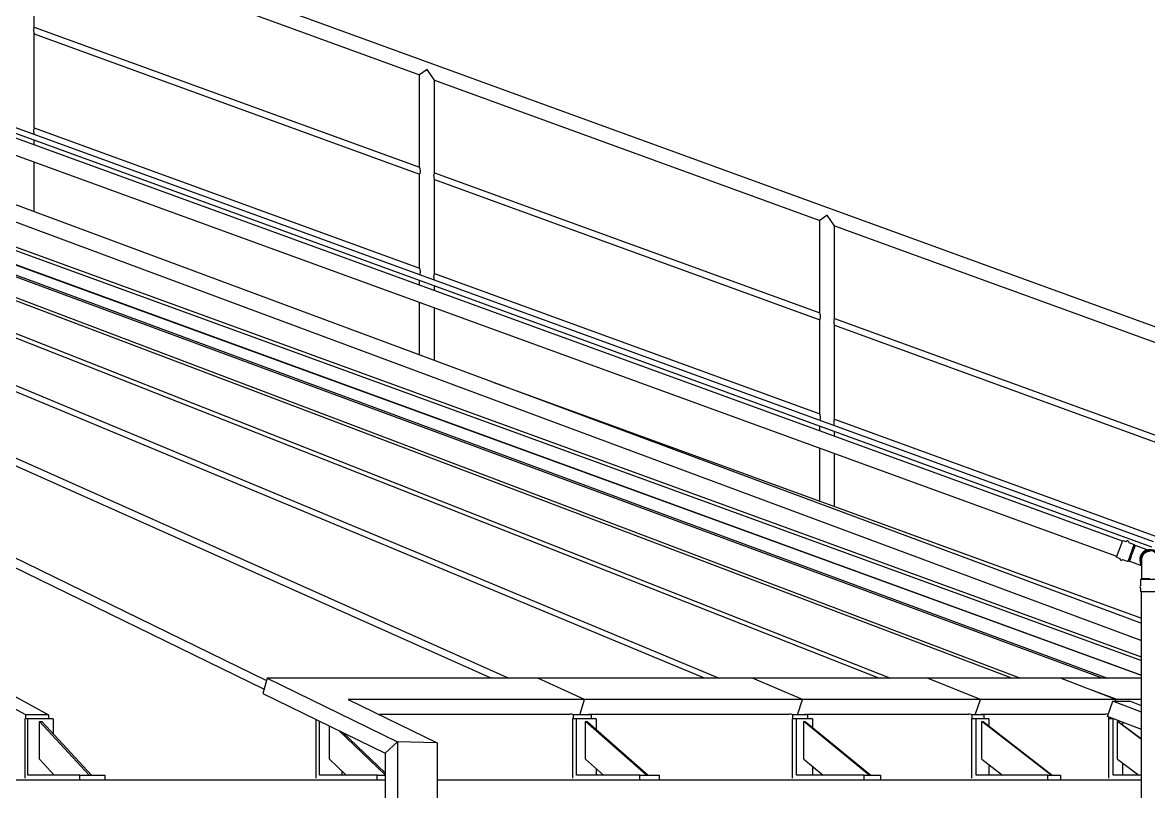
# Model space of a CAD drawing. Header units: millimetres. Extents: x 0 to 118900, y 0 to 84100.
# Drawn here: x 32853 to 36536, y 74599 to 77114 of the extents above; entities that cross this region are included whole.
import ezdxf

# ---------------------------------------------------------------- set-up
doc = ezdxf.new("R2010")
doc.units = ezdxf.units.MM
doc.header["$LTSCALE"] = 100
doc.layers.add('Visible', color=7, linetype='Continuous', lineweight=25)

msp = doc.modelspace()

# ---------------------------------------------------------------- linework, layer by layer
at = {"layer": 'Visible'}
for p, q in [((27546.17, 79398.89), (36856.14, 76010.34)), ((36547.24, 75397.9), (27487.04, 78695.55)), ((36553.4, 75414.82), (27503.36, 78708.76)), ((36451.49, 75417.85), (27632.68, 78627.64)), ((36433.02, 75367.11), (27614.21, 78576.9)), ((27551.77, 78479.47), (36513.93, 75149.54)), ((27551.77, 78422.93), (36513.93, 75093)), ((27552.7, 78288.89), (36513.93, 75027.27)), ((36513.93, 75037.91), (27557.91, 78297.63)), ((27544.08, 78239.4), (36401.96, 74969.21)), ((36513.93, 74977.48), (27546.26, 78246.58)), ((27546.75, 78248.44), (36513.93, 74979.53)), ((36089.86, 74969.21), (27528.47, 78211.99)), ((27534.88, 78220.05), (36117.54, 74969.21)), ((36385.22, 74969.21), (27542.06, 78233.96)), ((32863.89, 74849.01), (26730.15, 78199.2)), ((26804.71, 78199.2), (32938.45, 74849.01)), ((33642.9, 74933.21), (26951.8, 78199.2)), ((27023.15, 78196.9), (33651.2, 74961.68)), ((34385.92, 74969.21), (27148.14, 78199.2)), ((27206, 78199.2), (34443.78, 74969.21)), ((35083.88, 74969.21), (27316.67, 78199.2)), ((27365.04, 78199.2), (35132.25, 74969.21)), ((35654.25, 74969.21), (27455.29, 78199.2)), ((27502.75, 78195.58), (35692.51, 74969.21)), ((32891.49, 77098.98), (32891.49, 77401.95)), ((32891.49, 77401.95), (34152.06, 76943.14)), ((32891.49, 77098.98), (34152.06, 76640.18)), ((32891.49, 76768.98), (32891.49, 77076.32)), ((32891.49, 77076.32), (34152.06, 76617.51)), ((34176.21, 76960.05), (34152.06, 76943.14)), ((34200.36, 76925.56), (34176.21, 76960.05)), ((34152.06, 76640.18), (34152.06, 76943.14)), ((34200.36, 76622.6), (34200.36, 76925.56)), ((34200.36, 76925.56), (35460.93, 76466.75)), ((32891.49, 76768.98), (34152.06, 76310.18)), ((32891.49, 76713.59), (32891.49, 76728.49)), ((32891.49, 76495.47), (32891.49, 76656.12)), ((34200.36, 76622.6), (35460.93, 76163.79)), ((34152.06, 76310.18), (34152.06, 76617.51)), ((34200.36, 76292.6), (34200.36, 76599.93)), ((34200.36, 76599.93), (35460.93, 76141.12)), ((35485.08, 76483.66), (35460.93, 76466.75)), ((35509.23, 76449.17), (35485.08, 76483.66)), ((35460.93, 76163.79), (35460.93, 76466.75)), ((35509.23, 76146.21), (35509.23, 76449.17)), ((35509.23, 76449.17), (36769.79, 75990.37)), ((34200.36, 76292.6), (35460.93, 75833.79)), ((34152.06, 76254.78), (34152.06, 76269.68)), ((34200.36, 76237.2), (34200.36, 76252.1)), ((34152.06, 76027.1), (34152.06, 76197.31)), ((34200.36, 76009.16), (34200.36, 76179.73)), ((35460.93, 75833.79), (35460.93, 76141.12)), ((35509.23, 76146.21), (36769.79, 75687.4)), ((35509.23, 75816.21), (35509.23, 76123.54)), ((35509.23, 76123.54), (36769.79, 75664.73)), ((34395.01, 75936.83), (36513.93, 75165.61)), ((35509.23, 75816.21), (36769.79, 75357.4)), ((35460.93, 75778.39), (35460.93, 75793.29)), ((35509.23, 75760.81), (35509.23, 75775.71)), ((35460.93, 75548.87), (35460.93, 75720.93)), ((35509.23, 75531.29), (35509.23, 75703.35)), ((36432.24, 75364.95), (36452.28, 75420.02)), ((36452.28, 75420.02), (36462.9, 75416.15)), ((36469.82, 75351.27), (36489.87, 75406.33)), ((36471.92, 75412.87), (36489.87, 75406.33)), ((36492.7, 75402.86), (36489.87, 75406.33)), ((36532.01, 75388.55), (36492.7, 75402.86)), ((36532.01, 75388.55), (36492.7, 75402.86)), ((36432.24, 75364.95), (36442.86, 75361.08)), ((36451.88, 75357.8), (36469.82, 75351.27)), ((36474.23, 75352.11), (36469.82, 75351.27)), ((36474.23, 75352.11), (36513.54, 75337.81)), ((36474.23, 75352.11), (36513.54, 75337.81)), ((36513.93, 75356.46), (36513.93, 75295.42)), ((36513.93, 75356.46), (36513.93, 75295.42)), ((36513.93, 75295.43), (36511.63, 75291.57)), ((36570.23, 75291.57), (36511.63, 75291.57)), ((36511.63, 75272.47), (36511.63, 75291.57)), ((36511.63, 75251.57), (36511.63, 75262.87)), ((36570.23, 75251.57), (36511.63, 75251.57)), ((36513.93, 74529.21), (36513.93, 75251.57)), ((33653.39, 74969.21), (33638.91, 74919.49)), ((33653.39, 74969.21), (34079.21, 74761.36)), ((34538.41, 74969.21), (33653.39, 74969.21)), ((34691.68, 74899.94), (34538.41, 74969.21)), ((35240.66, 74969.21), (34538.41, 74969.21)), ((35405.14, 74899.94), (35240.66, 74969.21)), ((35813.35, 74969.21), (35240.66, 74969.21)), ((35986.97, 74899.94), (35813.35, 74969.21)), ((36249.12, 74969.21), (35813.35, 74969.21)), ((36429.7, 74899.94), (36249.12, 74969.21)), ((36513.93, 74969.21), (36249.12, 74969.21)), ((36431.02, 74900.36), (36339.47, 74934.59)), ((33638.91, 74919.49), (34038.88, 74724.26)), ((33918.37, 74899.94), (34208.97, 74758.1)), ((34691.68, 74899.94), (33918.37, 74899.94)), ((34677.25, 74852.11), (34691.68, 74899.94)), ((35405.14, 74899.94), (34691.68, 74899.94)), ((35389.66, 74852.11), (35405.14, 74899.94)), ((35986.97, 74899.94), (35405.14, 74899.94)), ((35970.63, 74852.11), (35986.97, 74899.94)), ((36429.7, 74899.94), (35986.97, 74899.94)), ((36402.54, 74843.77), (36419.96, 74893.58)), ((36419.96, 74893.58), (36475.32, 74893.58)), ((36513.93, 74857.98), (36419.96, 74893.58)), ((36427.43, 74893.58), (36429.7, 74899.94)), ((36513.93, 74899.94), (36429.7, 74899.94)), ((36430.88, 74899.98), (36431.02, 74900.36)), ((36431.02, 74900.36), (36513.93, 74900.36)), ((36513.93, 74878.95), (36475.32, 74893.58)), ((34645.46, 74850.22), (34020.23, 74850.22)), ((34655.26, 74849.01), (34646.3, 74853.01)), ((34704.16, 74853.01), (34713.12, 74849.01)), ((35362.41, 74850.22), (34710.41, 74850.22)), ((35372.92, 74849.01), (35363.31, 74853.01)), ((35411.68, 74853.01), (35421.29, 74849.01)), ((35948.26, 74850.22), (35418.38, 74850.22)), ((35959.35, 74849.01), (35949.21, 74853.01)), ((35987.47, 74853.01), (35997.62, 74849.01)), ((36395.68, 74850.22), (35994.55, 74850.22)), ((36404.7, 74849.96), (36396.66, 74853)), ((32860.16, 74836.18), (32860.16, 74641.9)), ((32870.82, 74836.18), (32860.16, 74836.18)), ((32938.45, 74849.01), (32863.89, 74849.01)), ((32863.89, 74836.18), (32863.89, 74849.01)), ((32952.84, 74836.18), (32870.82, 74836.18)), ((32870.82, 74652.18), (32870.82, 74836.18)), ((32908.1, 74827.18), (32915.56, 74827.18)), ((33071.37, 74652.18), (32908.1, 74827.18)), ((32908.1, 74704.29), (32908.1, 74827.18)), ((32915.56, 74827.18), (33078.82, 74652.18)), ((32938.45, 74849.01), (32938.45, 74836.18)), ((32952.84, 74836.18), (32952.84, 74787.22)), ((33812.06, 74834.97), (33812.06, 74641.9)), ((33823.99, 74652.18), (33823.99, 74829.15)), ((34652.36, 74836.18), (34652.36, 74641.9)), ((34665.41, 74836.18), (34652.36, 74836.18)), ((34713.12, 74849.01), (34655.26, 74849.01)), ((34655.26, 74836.18), (34655.26, 74849.01)), ((34729.06, 74836.18), (34665.41, 74836.18)), ((34665.41, 74652.18), (34665.41, 74836.18)), ((34694.34, 74827.18), (34700.13, 74827.18)), ((34894.16, 74652.18), (34694.34, 74827.18)), ((34694.34, 74704.29), (34694.34, 74827.18)), ((34700.13, 74827.18), (34899.95, 74652.18)), ((34713.12, 74849.01), (34713.12, 74836.18)), ((34729.06, 74836.18), (34729.06, 74801.84)), ((35370.5, 74836.18), (35370.5, 74641.9)), ((35384.5, 74836.18), (35370.5, 74836.18)), ((35421.29, 74849.01), (35372.92, 74849.01)), ((35372.92, 74836.18), (35372.92, 74849.01)), ((35437.71, 74836.18), (35384.5, 74836.18)), ((35384.5, 74652.18), (35384.5, 74836.18)), ((35408.69, 74827.18), (35413.52, 74827.18)), ((35623.12, 74652.18), (35408.69, 74827.18)), ((35408.69, 74704.29), (35408.69, 74827.18)), ((35413.52, 74827.18), (35627.96, 74652.18)), ((35421.29, 74849.01), (35421.29, 74836.18)), ((35437.71, 74836.18), (35437.71, 74807.44)), ((35957.44, 74836.18), (35957.44, 74641.9)), ((35972.22, 74836.18), (35957.44, 74836.18)), ((35997.62, 74849.01), (35959.35, 74849.01)), ((35959.35, 74836.18), (35959.35, 74849.01)), ((36014.31, 74836.18), (35972.22, 74836.18)), ((35972.22, 74652.18), (35972.22, 74836.18)), ((35991.35, 74827.18), (35995.18, 74827.18)), ((36217.71, 74652.18), (35991.35, 74827.18)), ((35991.35, 74704.29), (35991.35, 74827.18)), ((35995.18, 74827.18), (36221.54, 74652.18)), ((35997.62, 74849.01), (35997.62, 74836.18)), ((36014.31, 74836.18), (36014.31, 74812.39)), ((36513.93, 74801.58), (36402.54, 74843.77)), ((36405.8, 74836.18), (36405.8, 74641.9)), ((36421.18, 74836.18), (36405.8, 74836.18)), ((36407.19, 74836.18), (36407.19, 74842.01)), ((36422.59, 74836.18), (36421.18, 74836.18)), ((36421.18, 74652.18), (36421.18, 74836.18)), ((36435.02, 74827.18), (36437.79, 74827.18)), ((36513.93, 74768.52), (36435.02, 74827.18)), ((36435.02, 74704.29), (36435.02, 74827.18)), ((36437.79, 74827.18), (36513.93, 74770.58)), ((36451.63, 74825.18), (36451.63, 74816.89)), ((33857.31, 74704.29), (33857.31, 74812.89)), ((34038.88, 74653.25), (33887.73, 74798.04)), ((33901.31, 74791.41), (34038.88, 74659.63)), ((34079.21, 74761.36), (34038.88, 74724.26)), ((34079.21, 74761.36), (34079.21, 74479.24)), ((34208.97, 74758.1), (34079.21, 74761.36)), ((34208.97, 74758.1), (34208.97, 74481.17)), ((32908.1, 74704.29), (32956.72, 74652.18)), ((33857.31, 74704.29), (33911.71, 74652.18)), ((34038.88, 74724.26), (34038.88, 74501.19)), ((34694.34, 74704.29), (34753.84, 74652.18)), ((35408.69, 74704.29), (35472.54, 74652.18)), ((35991.35, 74704.29), (36058.76, 74652.18)), ((36435.02, 74704.29), (36505.12, 74652.18)), ((33897.29, 74665.99), (33897.29, 74652.18)), ((34729.06, 74673.88), (34729.06, 74652.18)), ((35437.71, 74680.6), (35437.71, 74652.18)), ((36014.31, 74686.54), (36014.31, 74652.18)), ((36451.63, 74691.94), (36451.63, 74652.18)), ((33040, 74636.18), (32054.6, 74636.18)), ((33040.08, 74652.18), (32870.82, 74652.18)), ((32952.84, 74656.34), (32952.84, 74652.18)), ((33040, 74636.18), (33040.08, 74636.18)), ((33040.08, 74652.18), (33122.1, 74652.18)), ((33040.08, 74636.18), (33040.08, 74652.18)), ((33122.1, 74636.18), (33040.08, 74636.18)), ((33122.1, 74652.18), (33122.1, 74636.18)), ((34013.3, 74636.18), (33122.1, 74636.18)), ((34013.39, 74652.18), (33823.99, 74652.18)), ((34013.3, 74636.18), (34013.39, 74636.18)), ((34013.39, 74652.18), (34038.88, 74652.18)), ((34013.39, 74636.18), (34013.39, 74652.18)), ((34038.88, 74636.18), (34013.39, 74636.18)), ((34872.47, 74636.18), (34208.97, 74636.18)), ((34872.57, 74652.18), (34665.41, 74652.18)), ((34872.47, 74636.18), (34872.57, 74636.18)), ((34872.57, 74652.18), (34936.22, 74652.18)), ((34872.57, 74636.18), (34872.57, 74652.18)), ((34936.22, 74636.18), (34872.57, 74636.18)), ((34936.22, 74652.18), (34936.22, 74636.18)), ((35606.71, 74636.18), (34936.22, 74636.18)), ((35606.82, 74652.18), (35384.5, 74652.18)), ((35606.71, 74636.18), (35606.82, 74636.18)), ((35606.82, 74652.18), (35660.02, 74652.18)), ((35606.82, 74636.18), (35606.82, 74652.18)), ((35660.02, 74636.18), (35606.82, 74636.18)), ((35660.02, 74652.18), (35660.02, 74636.18)), ((36206.78, 74636.18), (35660.02, 74636.18)), ((36206.89, 74652.18), (35972.22, 74652.18)), ((36206.78, 74636.18), (36206.89, 74636.18)), ((36206.89, 74652.18), (36248.98, 74652.18)), ((36206.89, 74636.18), (36206.89, 74652.18)), ((36248.98, 74636.18), (36206.89, 74636.18)), ((36248.98, 74652.18), (36248.98, 74636.18)), ((36513.93, 74636.18), (36248.98, 74636.18)), ((36513.93, 74652.18), (36421.18, 74652.18))]:
    msp.add_line(p, q, dxfattribs=at)
for centre, radius, start, end in [((36462.98, 75416.39), 0.25, 250, 328.18772), ((36467.15, 75413.8), 4.65, 351.81228, 148.18772), ((36472, 75413.1), 0.25, 171.81228, 250), ((36540.93, 75356.57), 33.2, 324.41499, 215.58501), ((36540.93, 75356.57), 29.3, 337.14662, 202.85338), ((36442.77, 75360.85), 0.25, 351.81228, 70), ((36447.62, 75360.15), 4.65, 171.81228, 328.18772), ((36451.79, 75357.57), 0.25, 70, 148.18772), ((36512.38, 75267.67), 4.65, 101.81228, 258.18772), ((36511.38, 75272.47), 0.25, 281.81228, 0), ((36511.38, 75262.87), 0.25, 0, 78.18772)]:
    msp.add_arc(centre, radius, start, end, dxfattribs=at)
for points, knots in [([(32891.49, 77098.98), (32891.49, 77098.98), (32891.37, 77098.74), (32890.92, 77097.75), (32890.6, 77097), (32889.97, 77095.19), (32889.63, 77094.01), (32889.27, 77092.03), (32889.17, 77091.34), (32889.05, 77089.94), (32889.02, 77089.24), (32889.02, 77087.07), (32889.16, 77085.51), (32889.64, 77082.58), (32889.97, 77081.22), (32890.57, 77079.04), (32890.89, 77078.05), (32891.24, 77077.03), (32891.33, 77076.76), (32891.46, 77076.41), (32891.49, 77076.32), (32891.49, 77076.32)], [1.6229501, 1.6229501, 1.6229501, 1.6229501, 2.0243601, 2.0243601, 2.42577, 2.42577, 2.8358351, 2.8358351, 3.0408677, 3.0408677, 3.2459002, 3.2459002, 3.6895756, 3.6895756, 4.1332509, 4.1332509, 4.5604599, 4.5604599, 4.7740643, 4.7740643, 4.9876688, 4.9876688, 4.9876688, 4.9876688]), ([(32891.49, 76768.98), (32891.49, 76768.98), (32891.37, 76768.74), (32890.92, 76767.75), (32890.6, 76767), (32889.97, 76765.19), (32889.63, 76764.01), (32889.27, 76762.03), (32889.17, 76761.34), (32889.05, 76759.94), (32889.02, 76759.24), (32889.02, 76757.07), (32889.16, 76755.51), (32889.64, 76752.58), (32889.97, 76751.22), (32890.51, 76749.26), (32890.76, 76748.47), (32890.97, 76747.83)], [1.6229501, 1.6229501, 1.6229501, 1.6229501, 2.0243601, 2.0243601, 2.42577, 2.42577, 2.8358351, 2.8358351, 3.0408677, 3.0408677, 3.2459002, 3.2459002, 3.6895756, 3.6895756, 4.1332509, 4.1332509, 4.4719463, 4.4719463, 4.4719463, 4.4719463]), ([(34152.06, 76617.51), (34152.06, 76617.51), (34152.18, 76617.75), (34152.64, 76618.75), (34152.96, 76619.52), (34153.59, 76621.33), (34153.93, 76622.51), (34154.29, 76624.48), (34154.38, 76625.17), (34154.51, 76626.56), (34154.53, 76627.26), (34154.53, 76629.43), (34154.39, 76631), (34153.9, 76633.94), (34153.57, 76635.31), (34152.97, 76637.48), (34152.65, 76638.46), (34152.31, 76639.47), (34152.22, 76639.74), (34152.09, 76640.09), (34152.06, 76640.18), (34152.06, 76640.18)], [1.6229327, 1.6229327, 1.6229327, 1.6229327, 2.0264847, 2.0264847, 2.4300367, 2.4300367, 2.8379511, 2.8379511, 3.0419082, 3.0419082, 3.2458654, 3.2458654, 3.6919191, 3.6919191, 4.1379728, 4.1379728, 4.562761, 4.562761, 4.7751551, 4.7751551, 4.9875491, 4.9875491, 4.9875491, 4.9875491]), ([(34200.36, 76622.6), (34200.36, 76622.6), (34200.24, 76622.36), (34199.79, 76621.36), (34199.47, 76620.61), (34198.84, 76618.8), (34198.49, 76617.62), (34198.13, 76615.65), (34198.04, 76614.95), (34197.91, 76613.55), (34197.88, 76612.85), (34197.88, 76610.68), (34198.03, 76609.12), (34198.51, 76606.19), (34198.84, 76604.83), (34199.44, 76602.66), (34199.76, 76601.67), (34200.11, 76600.64), (34200.2, 76600.37), (34200.33, 76600.02), (34200.36, 76599.93), (34200.36, 76599.93)], [1.6229501, 1.6229501, 1.6229501, 1.6229501, 2.0243601, 2.0243601, 2.42577, 2.42577, 2.8358351, 2.8358351, 3.0408677, 3.0408677, 3.2459002, 3.2459002, 3.6895756, 3.6895756, 4.1332509, 4.1332509, 4.5604599, 4.5604599, 4.7740643, 4.7740643, 4.9876688, 4.9876688, 4.9876688, 4.9876688]), ([(34152.58, 76288.64), (34152.79, 76289.12), (34153.03, 76289.73), (34153.59, 76291.33), (34153.93, 76292.51), (34154.29, 76294.48), (34154.38, 76295.17), (34154.51, 76296.56), (34154.53, 76297.26), (34154.53, 76299.43), (34154.39, 76301), (34153.9, 76303.94), (34153.57, 76305.31), (34152.97, 76307.48), (34152.65, 76308.46), (34152.31, 76309.47), (34152.22, 76309.74), (34152.09, 76310.09), (34152.06, 76310.18), (34152.06, 76310.18)], [2.1204785, 2.1204785, 2.1204785, 2.1204785, 2.4300367, 2.4300367, 2.8379511, 2.8379511, 3.0419082, 3.0419082, 3.2458654, 3.2458654, 3.6919191, 3.6919191, 4.1379728, 4.1379728, 4.562761, 4.562761, 4.7751551, 4.7751551, 4.9875491, 4.9875491, 4.9875491, 4.9875491]), ([(34200.36, 76292.6), (34200.36, 76292.6), (34200.24, 76292.36), (34199.79, 76291.36), (34199.47, 76290.61), (34198.84, 76288.8), (34198.49, 76287.62), (34198.13, 76285.65), (34198.04, 76284.95), (34197.91, 76283.55), (34197.88, 76282.85), (34197.88, 76280.68), (34198.03, 76279.12), (34198.51, 76276.19), (34198.84, 76274.83), (34199.38, 76272.88), (34199.63, 76272.08), (34199.84, 76271.44)], [1.6229501, 1.6229501, 1.6229501, 1.6229501, 2.0243601, 2.0243601, 2.42577, 2.42577, 2.8358351, 2.8358351, 3.0408677, 3.0408677, 3.2459002, 3.2459002, 3.6895756, 3.6895756, 4.1332509, 4.1332509, 4.4719463, 4.4719463, 4.4719463, 4.4719463]), ([(35460.93, 76141.12), (35460.93, 76141.12), (35461.05, 76141.36), (35461.5, 76142.35), (35461.82, 76143.11), (35462.45, 76144.91), (35462.79, 76146.09), (35463.15, 76148.07), (35463.25, 76148.76), (35463.37, 76150.16), (35463.4, 76150.87), (35463.4, 76153.09), (35463.24, 76154.72), (35462.73, 76157.74), (35462.38, 76159.14), (35461.78, 76161.26), (35461.48, 76162.18), (35461.16, 76163.13), (35461.07, 76163.38), (35460.95, 76163.71), (35460.93, 76163.79), (35460.93, 76163.79)], [1.6229501, 1.6229501, 1.6229501, 1.6229501, 2.0243601, 2.0243601, 2.42577, 2.42577, 2.8358351, 2.8358351, 3.0408677, 3.0408677, 3.2459002, 3.2459002, 3.7079752, 3.7079752, 4.1700503, 4.1700503, 4.578626, 4.578626, 4.7829138, 4.7829138, 4.9872016, 4.9872016, 4.9872016, 4.9872016]), ([(35509.23, 76146.21), (35509.23, 76146.21), (35509.11, 76145.98), (35508.69, 76145.06), (35508.39, 76144.35), (35507.76, 76142.6), (35507.4, 76141.4), (35507.02, 76139.37), (35506.91, 76138.66), (35506.78, 76137.21), (35506.75, 76136.48), (35506.75, 76134.29), (35506.9, 76132.71), (35507.38, 76129.77), (35507.71, 76128.41), (35508.31, 76126.24), (35508.63, 76125.26), (35508.98, 76124.25), (35509.07, 76123.98), (35509.19, 76123.63), (35509.23, 76123.54), (35509.23, 76123.54)], [1.6232379, 1.6232379, 1.6232379, 1.6232379, 2.0102798, 2.0102798, 2.3973217, 2.3973217, 2.8218987, 2.8218987, 3.0341872, 3.0341872, 3.2464758, 3.2464758, 3.6925295, 3.6925295, 4.1385832, 4.1385832, 4.5633713, 4.5633713, 4.7757654, 4.7757654, 4.9881595, 4.9881595, 4.9881595, 4.9881595]), ([(35461.45, 75812.26), (35461.65, 75812.72), (35461.89, 75813.32), (35462.45, 75814.91), (35462.79, 75816.09), (35463.15, 75818.07), (35463.25, 75818.76), (35463.37, 75820.16), (35463.4, 75820.87), (35463.4, 75823.09), (35463.24, 75824.72), (35462.73, 75827.74), (35462.38, 75829.14), (35461.78, 75831.26), (35461.48, 75832.18), (35461.16, 75833.13), (35461.07, 75833.38), (35460.95, 75833.71), (35460.93, 75833.79), (35460.93, 75833.79)], [2.1203309, 2.1203309, 2.1203309, 2.1203309, 2.42577, 2.42577, 2.8358351, 2.8358351, 3.0408677, 3.0408677, 3.2459002, 3.2459002, 3.7079752, 3.7079752, 4.1700503, 4.1700503, 4.578626, 4.578626, 4.7829138, 4.7829138, 4.9872016, 4.9872016, 4.9872016, 4.9872016]), ([(35509.23, 75816.21), (35509.23, 75816.21), (35509.11, 75815.98), (35508.69, 75815.06), (35508.39, 75814.35), (35507.76, 75812.6), (35507.4, 75811.4), (35507.02, 75809.37), (35506.91, 75808.66), (35506.78, 75807.21), (35506.75, 75806.48), (35506.75, 75804.29), (35506.9, 75802.71), (35507.38, 75799.77), (35507.71, 75798.41), (35508.25, 75796.47), (35508.5, 75795.68), (35508.7, 75795.06)], [1.6232379, 1.6232379, 1.6232379, 1.6232379, 2.0102798, 2.0102798, 2.3973217, 2.3973217, 2.8218987, 2.8218987, 3.0341872, 3.0341872, 3.2464758, 3.2464758, 3.6925295, 3.6925295, 4.1385832, 4.1385832, 4.4726739, 4.4726739, 4.4726739, 4.4726739]), ([(36492.7, 75402.86), (36492.69, 75402.86), (36492.65, 75402.77), (36492.37, 75402.11), (36491.93, 75400.98), (36490.64, 75397.64), (36489.84, 75395.52), (36487.9, 75390.35), (36486.77, 75387.31), (36485.05, 75382.64), (36484.52, 75381.19), (36483.59, 75378.63), (36483.19, 75377.54), (36482.33, 75375.17), (36481.87, 75373.9), (36480.42, 75369.88), (36479.47, 75367.22), (36477.57, 75361.87), (36476.67, 75359.33), (36475.3, 75355.38), (36474.82, 75353.96), (36474.32, 75352.45), (36474.22, 75352.12), (36474.23, 75352.11)], [-12.7676337, -12.7676337, -12.7676337, -12.7676337, -12.3711817, -12.3711817, -11.2979395, -11.2979395, -10.2843219, -10.2843219, -9.2095738, -9.2095738, -8.7395332, -8.7395332, -8.390163, -8.390163, -7.9826077, -7.9826077, -7.0825138, -7.0825138, -6.0106897, -6.0106897, -5.0039811, -5.0039811, -4.25526, -4.25526, -4.25526, -4.25526]), ([(36540.93, 75383.48), (36538.47, 75383.48), (36536.03, 75383.15), (36531.38, 75381.85), (36529.2, 75380.92), (36524.1, 75377.89), (36521.42, 75375.48), (36517.16, 75369.77), (36515.62, 75366.53), (36514.2, 75360.91), (36513.93, 75358.68), (36513.93, 75356.46)], [-17.0223675, -17.0223675, -17.0223675, -17.0223675, -16.2855661, -16.2855661, -15.5765855, -15.5765855, -14.5063628, -14.5063628, -13.438758, -13.438758, -12.7676337, -12.7676337, -12.7676337, -12.7676337]), ([(36513.93, 75295.43), (36513.93, 75295.43), (36513.96, 75295.44), (36514.3, 75295.46), (36515.15, 75295.48), (36517.97, 75295.51), (36519.92, 75295.53), (36524.76, 75295.55), (36527.63, 75295.56), (36533.99, 75295.57), (36537.44, 75295.57), (36540.93, 75295.57)], [-4.2437934, -4.2437934, -4.2437934, -4.2437934, -4.0267866, -4.0267866, -3.0510828, -3.0510828, -2.0606518, -2.0606518, -1.0455835, -1.0455835, 0, 0, 0, 0])]:
    msp.add_open_spline(points, degree=3, knots=knots, dxfattribs=at)

doc.saveas('drawing.dxf')
